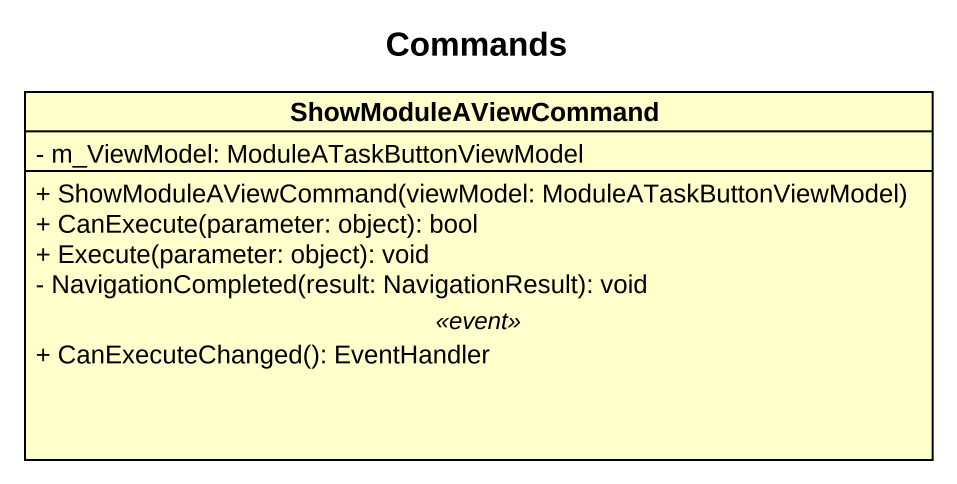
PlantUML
@startuml
title Commands
hide circle
hide empty members
skinparam classAttributeIconSize 0
class ShowModuleAViewCommand {
  - m_ViewModel: ModuleATaskButtonViewModel
  --
  + ShowModuleAViewCommand(viewModel: ModuleATaskButtonViewModel)
  + CanExecute(parameter: object): bool
  + Execute(parameter: object): void
  - NavigationCompleted(result: NavigationResult): void
  .. <<event>> ..
  + CanExecuteChanged(): EventHandler
}
@enduml
